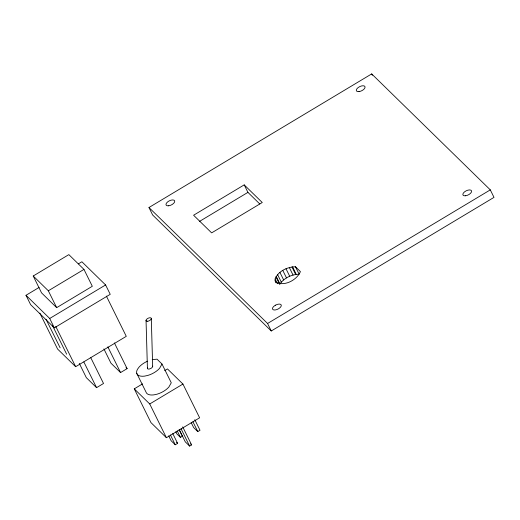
<?xml version="1.0" encoding="UTF-8"?>
<svg xmlns="http://www.w3.org/2000/svg" width="520" height="520" viewBox="0 0 520 520"><rect width="100%" height="100%" fill="white"/><g stroke="black" fill="none" stroke-linecap="round" stroke-linejoin="round"><path stroke-width="0.78" d="M152.217 359.678L157.014 359.164L162 364.032L159.523 368.394A13.845 6.669 -26.3 0 1 147.778 375.44L144.553 376.129A13.845 6.669 -26.3 0 1 137.508 369.232L139.145 367.003A13.845 6.669 -26.3 0 1 147.563 361.173M275.106 278.954C278.213 271.115 287.391 266.923 295.451 266.747L300.43 271.622C296.79 280.111 284.726 286.539 276.022 282.334L275.139 280.833L275.106 278.954L277.466 283.725M295.451 266.747L299.156 274.248C291.623 274.293 283.933 278.07 279.65 284.323L275.938 276.822M33.215 275.997L68.848 254.625L83.967 269.406L92.313 286.28L56.673 307.658L41.555 292.877L33.215 275.997L48.334 290.784L56.673 307.658M148.96 207.519L371.69 73.912L490.295 189.872L494 197.373L271.271 330.98L152.666 215.02L148.96 207.519L267.566 323.486L271.271 330.98M78.436 263.835L81.887 261.768L105.599 284.954L110.234 294.327L54.346 327.853L30.635 304.668L26 295.288L39.111 287.43M48.334 290.784L83.967 269.406M244.212 184.867L193.596 215.234L211.633 232.875L262.256 202.508L244.212 184.867L247.923 192.368L259.76 203.944M199.381 221.488L247.923 192.368M26 295.288L49.712 318.474L105.599 284.954M39.852 313.131L57.609 349.07L75.654 366.71L126.276 336.343L106.379 296.094M103.909 348.913L110.968 363.194L120.556 372.574L127.114 368.635L114.406 342.921M79.281 363.382L86.34 377.669L96.564 387.666L103.526 383.487L90.818 357.773M164.71 370.591L167.472 368.927L182.936 384.053L199.622 417.8L166.413 437.723L150.95 422.598L134.27 388.85L142.571 383.871M267.566 323.486L490.295 189.872M134.27 388.85L149.734 403.969L182.936 384.053M175.832 431.762L176.904 433.927L180.427 437.372L182.37 436.202L179.16 429.715M168.701 435.825L171.132 440.746L175.26 444.776L177.606 443.365L172.744 433.524M191.197 422.617L193.629 427.538L197.789 431.606L200.011 430.268L194.799 419.718M179.218 429.579L185.276 441.838L189.625 446.089L191.614 444.899L182.702 426.868M125.99 367.536L127.114 368.635M190.522 443.84L191.614 444.899M176.572 442.357L177.606 443.365M371.69 73.912L372.359 75.276M292.552 266.858L296.257 274.358M291.974 266.981L295.678 274.482M289.328 267.547L293.033 275.048M285.994 268.756L289.705 276.257M282.783 270.413L286.494 277.914M279.916 272.402L283.621 279.903M277.583 274.593L281.288 282.087M276.237 276.425L279.942 283.927M275.139 280.833L276.146 282.874M192.92 421.759L197.789 431.606M162 364.032L171.269 382.785L168.792 387.147A13.845 6.669 -26.3 0 1 157.047 394.193L153.823 394.875A13.845 6.669 -26.3 0 1 145.97 391.996L136.702 373.243M181.071 428.779L189.625 446.089M177.216 430.879L180.427 437.372M170.391 434.935L175.26 444.776M149.734 403.969L166.413 437.723M107.848 346.86L120.556 372.574M83.85 361.953L96.564 387.666M55.764 326.456L75.654 366.71M49.712 318.474L54.346 327.853M52.481 325.533L66.645 354.192M46.072 319.365L60.145 347.834M151.3 318.689L152.672 366.483M146.042 320.327L147.413 368.121M152.64 366.106A2.867 1.378 -26.3 0 1 149.819 368.875A2.867 1.378 -26.3 0 1 147.563 367.685M275.464 305.195L275.171 305.364A4.771 2.301 -26.3 0 0 272.727 309.348L272.838 309.471A4.771 2.301 -26.3 0 0 278.317 308.893L278.61 308.724A4.771 2.301 -26.3 0 0 281.053 304.74L280.937 304.616A4.771 2.301 -26.3 0 0 275.464 305.195M168.701 205.79A4.771 2.301 -26.3 0 0 174.707 200.967A4.771 2.301 -26.3 0 0 167.648 201.89A4.771 2.301 -26.3 0 0 168.701 205.79M359.034 91.611A4.771 2.301 -26.3 0 0 365.04 86.794A4.771 2.301 -26.3 0 0 357.975 87.711A4.771 2.301 -26.3 0 0 359.034 91.611M465.575 195.774A4.771 2.301 -26.3 0 0 471.575 190.957A4.771 2.301 -26.3 0 0 464.516 191.874A4.771 2.301 -26.3 0 0 465.575 195.774M147.771 321.236A2.867 1.378 -26.3 0 0 151.268 318.312A2.867 1.378 -26.3 0 0 146.965 318.975A2.867 1.378 -26.3 0 0 147.771 321.236"/></g></svg>
